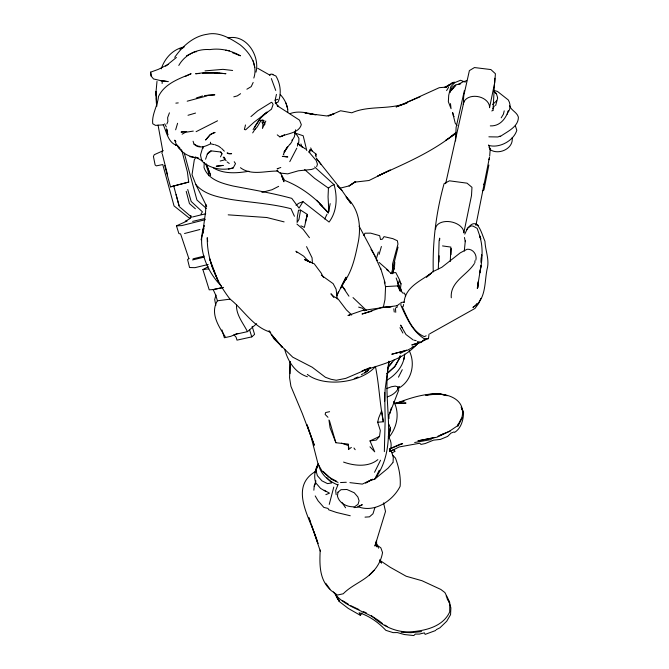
<?xml version="1.0" encoding="UTF-8"?>
<svg xmlns="http://www.w3.org/2000/svg" width="669" height="669" viewBox="0 0 669 669"><rect width="100%" height="100%" fill="white"/><g stroke="black" fill="none" stroke-linecap="round" stroke-linejoin="round"><path stroke-width="1" d="M174.693 57.367C182.378 46.245 193.475 36.143 207.306 34.253C219.131 31.535 230.554 38.568 240.079 44.781C249.897 52.625 258.134 65.085 253.827 78.039M292.019 139.972L292.01 141.427L290.338 144.027M287.812 112.258C287.938 105.635 284.718 99.238 280.219 94.496M236.55 304.445C235.772 314.631 243.148 323.01 247.463 331.648L256.645 323.671M388.948 418.593L389.024 414.379M433.261 271.94C432.45 241.977 436.071 212.55 444.091 183.666L449.443 180.814L467.021 183.164L471.971 187.328L471.503 195.532L463.818 232.912A14.317 9.082 11.8 0 0 463.684 231.29M464.294 251.084L465.298 240.873M438.337 268.813L439.098 240.84L439.684 238.164L439.625 240.238M439.023 262.022L439.199 255.801M384.683 392.41L385.168 419.614L384.349 451.65M393.096 462.22L393.272 457.362L391.75 452.311L389.667 448.598M204.221 162.567L204.028 167.635C208.302 179.802 221.849 183.323 233.038 186.015C252.69 189.787 272.467 193.098 291.793 198.375L299.06 208.118L302.99 201.637L329.081 222.058C337.101 211.304 337.544 197.213 334.082 184.677L314.589 166.924M384.7 401.124L385.127 389.475L388.898 361.176M450.287 261.479L450.856 247.087L442.527 245.916M451.006 254.697L451.257 248.525M455.572 140.916L456.107 127.436L464.403 90.424M205.901 204.538L205.592 211.797L202.607 233.749M334.082 184.677L331.506 185.756L328.429 188.14L328.053 196.803L328.847 211.521M389.626 449.601L389.534 451.625C392.084 446.817 391.557 440.938 388.313 436.598M478.042 287.595L478.318 281.574L477.315 288.414L480.961 265.693L479.865 272.843C482.207 260.877 483.545 247.379 479.539 235.63L480.819 238.967L477.181 228.363L473.1 226.097L470.984 225.913L467.656 228.045L464.771 234.117M481.329 260.492L481.588 254.847L481.187 262.39L481.588 254.847L481.362 258.786M392.444 272.785L395.822 272.592L399.477 279.701L401.007 283.873L400.221 290.605M474.839 262.817L474.957 260.743M394.794 262.089L394.534 266.321L392.762 273.345M162.115 83.5L162.291 80.79M489.691 156.195L490.21 148.961M493.028 109.699L494.834 78.231M313.861 490.21L314.204 486.12L315.919 480.86M475.868 260.09C477.24 254.738 472.891 248.642 467.096 249.261L460.247 252.857L441.808 267.307L432.826 271.706L426.462 277.158L431.497 273.011C420.667 280.963 405.038 287.076 404.076 302.672M156.989 81.392L155.944 92.69L156.872 106.179M451.274 297.789C449.894 281.716 467.054 275.21 474.354 263.603M161.957 153.636L162.525 149.58L158.06 125.103M276.439 94.396L275.11 100.283L276.038 103.804L275.82 103.143L278.655 106.647L277.091 105.618L299.486 120.136L301.318 124.626C298.951 133.34 286.85 133.465 279.859 136.877L277.25 134.862M425.275 339.534L422.524 340.672L428.478 338.598L429.021 334.191M369.99 446.817L374.715 451.818L369.99 440.921L376.271 440.085L379.499 436.439L380.327 430.56L377.659 422.248L378.696 417.916L381.639 410.774L383.345 421.779L377.659 422.248M387 373.754L394.493 366.813L399.769 357.815L400.062 355.749M389.199 361.528C380.795 400.238 400.422 444.734 374.749 479.138L369.99 480.651M309.764 152.356L310.24 149.488L315.985 154.054L316.136 157.156M403.867 359.512L404.778 354.085M297.387 146.126L297.738 144.086M202.648 233.724L204.104 225.528C196.887 246.878 206.119 270.694 221.414 286.165M318.277 463.717C314.932 469.513 313.535 476.479 315.827 482.918L320.526 488.362L325.928 491.564M388.597 437.651L390.362 427.943L388.597 437.651L390.362 427.943L388.848 424.188M351.35 447.402L348.49 449.576L348.95 447.126M328.37 213.026L330.185 203.635M404.277 357.037C402.805 366.754 395.563 374.991 387.318 379.95M298.675 143.133L298.951 138.424L297.153 135.33L294.519 132.746M488.88 165.009L483.93 189.937L482.374 190.74M475.893 225.386L489.415 157.591A12.201 8.354 11.1 0 1 488.847 159.699M300.598 210.108L298.934 219.44L297.111 222.443L297.312 216.915L298.525 210.233L300.598 210.108L307.397 214.44L304.37 227.418L300.925 225.838M403.323 305.875L403.608 304.487M398.047 247.087L391.582 273.061M383.295 307.355L384.976 299.578L385.57 286.6L397.603 285.897L402.788 293.097L404.444 293.122L405.673 296.099M306.929 216.572L307.397 214.44L305.29 222.367M495.645 105.585L497.636 98.084M445.654 183.666L463.993 101.345M265.819 121.064L262.44 128.465L262.95 124.35L262.031 122.293M393.129 271.982L394.041 268.135L392.644 273.746M256.001 72.152C260.099 55.937 246.409 33.718 227.845 37.966M504.225 110.845L503.406 114.198L501.198 117.836M329.24 504.401L333.772 487.091M201.068 239.786L203.945 228.472M245.49 124.952L244.394 129.477L245.648 129.803L254.387 121.925L271.489 109.181L273.103 104.439L272.291 102.926L271.472 102.273L257.766 110.778L250.959 116.598M215.962 295.046L214.69 299.528L215.794 305.399M379.114 254.354L381.397 246.485M324.699 219.022L327.074 214.105M376.312 258.936L378.336 252.021M391.348 407.939L389.575 413.91L398.833 389.868M507.261 114.198L508.348 110.485M175.646 129.811L177.594 123.288M374.958 507.503L372.976 513.767L369.455 516.844L365.023 517.137M346.433 277.326L345.547 280.018C352.931 268.629 355.64 254.697 358.367 241.484C361.31 225.344 358.81 208.385 346.124 196.995L350.815 203.259L341.892 190.431L316.37 158.369L321.254 164.666M316.663 166.631L317.457 164.248L316.228 160.51L308.886 151.93M205.584 159.205L207.34 154.054L210.727 151.261M315.358 155.86L315.985 154.054M317.357 466.285L315.074 472.715L318.193 464.545L311.035 436.614L307.029 424.773L314.33 445.219L302.296 413.492L290.931 386.364L289.568 377.659L290.137 361.586L290.02 373.653M450.078 92.598L451.985 87.346L455.564 84.846L460.74 83.868M440.796 434.975L449.351 431.304L457.655 425.685L458.357 423.795M169.441 112.827L167.635 117.602L167.869 121.541L166.857 124.016M203.025 148.384L203.025 146.427L200.491 155.007L201.72 160.869C209.748 168.764 222.518 170.879 233.172 167.936L235.521 163.654L234.234 161.722M480.944 298.341L478.569 303.617L474.982 308.434L429.849 333.739M363.886 235.53L364.94 233.222L370.643 233.138L379.683 235.689L380.51 239.519L382.417 239.151L383.998 236.634L392.845 238.649L397.394 240.765L397.963 244.11L392.511 264.171L392.795 268.603M296.793 148.2L289.786 161.655M161.212 68.874C164.783 58.178 172.945 49.096 184.31 46.947M253.166 82.471L251.209 86.635L246.869 89.203M314.204 486.12L315.342 483.762M338.163 484.247L335.654 490.519L336.181 494.784M220.502 156.864L221.983 153.845L220.778 152.014L210.81 150.826M508.532 111.69C510.815 108.177 510.43 103.469 508.298 99.965L497.452 91.419L493.739 90.415M264.539 124.668L264.907 123.932L264.071 124.919M374.556 472.281L380.536 460.222M379.273 470.207L374.749 479.138L388.171 468.083L392.879 462.58M336.733 295.238L338.539 291.676M398.456 377.165L402.27 369.698M457.655 425.685L461.97 417.255C466.945 396.265 440.679 391.031 425.76 395.304L439.299 393.732L447.201 395.647M457.939 426.245L462.187 417.958M387.292 396.859C392.578 395.337 397.219 391.725 399.268 386.531L397.453 388.58M336.733 295.924L346.015 277.175L340.713 288.088L346.5 278.011L342.235 284.618M492.852 108.746L494.366 105.911M399.769 357.815L400.681 356.125L395.228 366.119L387.05 373.586M308.886 151.963L310.24 149.488M507.988 111.807C505.078 119.659 499.275 126.357 490.293 125.881M253.125 129.61L256.185 124.309M222.618 287.637L213.185 289.552L215.844 295.43L217.4 300.791C209.941 313.134 218.454 326.079 225.21 336.607M292.303 140.273L294.377 136.76L295.623 129.811M466.569 229.927C477.265 213.879 481.212 232.837 484.958 241.275C485.293 250.632 489.775 259.94 487.065 269.222C484.339 282.326 486.371 299.779 472.899 307.414L475.684 305.273L476.637 303.709M195.825 157.282L194.303 159.849L192.02 174.743L195.883 184.611L206.704 206.395M446.591 90.616L448.573 87.355M335.704 594.708L336.34 596.631L339.509 601.071L336.49 596.748L339.233 601.481L348.281 608.422L360.44 615.371L362.038 612.829M388.94 437.25C397.135 427.516 400.012 412.84 393.656 401.509M200.976 214.113L202.414 211.839L191.192 201.486L187.721 189.519M261.027 117.1L256.762 123.481M165.971 130.422L166.798 129.192M254.437 127.436L260.893 117.853L267.031 112.074L262.307 115.712M418.234 342.679C404.553 359.638 381.731 364.304 362.029 370.977L369.74 367.741M255.658 128.222L252.673 132.897M289.836 144.203L284.007 152.164L287.511 146.754L283.305 154.405L283.991 154.957M232.712 52.826L240.405 55.795C231.139 50.459 220.394 47.984 209.84 49.606C197.33 48.611 184.995 54.457 178.782 65.453M207.239 154.079L208.385 152.616L211.036 151.077M388.154 367.599L394.534 359.496M255.115 129.234L257.155 127.018L260.977 120.537L262.382 119.868L264.104 120.612M496.699 100.793L492.56 104.464M451.592 90.081L455.815 85.532M389.651 364.931L391.683 362.807M450.68 90.741L453.682 87.647M269.716 75.179L271.012 73.975L275.896 75.982C280.378 83.332 281.942 94.212 277.928 102.248L275.135 102.867M233.916 334.717L236.082 337.209L236.993 340.145L251.761 336.883L254.588 334.366L252.138 326.38M377.851 459.645C368.402 467.372 354.394 465.959 343.565 462.078M418.735 342.863L414.655 346.383L407.638 350.146L391.766 354.244L405.723 350.514M237.788 333.446L230.772 336.331L224.366 337.753L221.983 329.901M455.848 132.872C432.768 151.93 404.753 163.621 377.759 175.972L390.286 170.035L369.004 180.505L354.879 182.135L349.176 185.89L339.802 188.248M165.661 66.181L176.415 57.459M396.926 305.858L399.661 303.743M448.665 138.174L445.495 140.582L455.664 133.792M450.245 136.969L455.781 132.746M282.385 136.142L284.4 134.728M454.201 82.036L448.506 85.933M240.581 93.693L237.303 95.901L233.799 96.829M397.67 388.706C411.385 381.924 415.934 364.095 409.219 350.74M422.089 341.416L420.165 342.695L411.786 344.961L418.326 342.771M295.957 205.174L299.11 203.108L302.99 201.637M425.367 339.651L421.253 342.168L417.356 341.65M315.743 471.336C287.152 487.86 312.39 521.452 317.976 543.537L308.994 517.906M179.016 205.5L173.714 185.982L188.767 182.068L170.511 186.852L164.683 165.419M182.152 134.201L185.313 132.345L193.291 131.091M211.939 133.624L210.292 134.586L205.676 139.913L210.292 134.586L215.084 132.429L212.767 133.139M223.58 287.386L213.219 289.577L209.213 289.828L202.891 269.582L208.201 266.697M189.076 258.635L187.571 259.513L189.553 267.508L194.972 267.667L208.176 264.481M365.542 483.152L371.027 479.966L362.339 484.105L349.895 482.642M395.755 307.899L397.478 306.904M208.385 152.616L209.949 151.712M458.474 84.311L462.839 81.911L466.703 80.69M366.311 482.658L372.767 479.146M500.086 136.643C506.951 131.642 518.508 127.068 518.383 117.125C516.995 112.074 510.974 110.452 509.46 105.451M188.825 258.485L180.58 233.899L178.891 233.59L176.457 225.846L187.069 221.021L185.246 221.339L190.581 218.245M390.554 451.182L393.982 449.351L394.827 451.433L392.067 452.846M400.129 353.466L406.509 350.104M412.012 347.203L413.802 346.258M217.55 120.796L196.101 131.676M278.655 186.35L272.007 189.745L261.897 192.371M406.61 102.499L439.282 87.681L446.198 87.112L444.459 87.455L449.994 84.386L446.181 87.238L452.286 82.63L454.176 82.805M390.838 451.157L399.067 446.984L419.772 443.229L420.993 444.408L425.183 443.547L433.562 440.135L440.336 439.433L447.653 436.397L450.948 433.119L454.017 431.94L454.611 432.408C461.25 428.185 463.4 419.956 463.558 412.539L461.786 409.11M168.187 64.433L158.336 69.367L150.617 72.152L151.169 76.082L153.527 78.95L161.104 80.723M436.155 629.688L439.884 627.831L446.708 621.258L450.555 614.694L450.889 607.904L448.983 601.005L447.118 598.63L449.785 602.836L446.131 595.895M186.517 55.803L194.696 51.822L196.686 51.664M426.17 335.788L424.397 336.641C412.355 331.866 407.371 317.708 402.27 306.845L403.181 306.569M185.121 76.575L191.125 73.699C178.974 78.741 164.432 83.759 158.478 96.553C157.667 105.903 151.646 114.307 152.733 123.748L155.526 125.379L163.495 124.835M491.782 110.962L493.321 110.226M369.99 440.921L379.499 436.439M450.421 430.92L437.041 437.183L418.953 440.645M389.902 448.874L402.629 443.647L400.271 444.116L390.847 448.322M328.195 116.18L340.563 110.761L351.81 112.802C369.347 105 389.893 110.326 407.58 102.524M437.919 436.205L444.517 433.37M365.374 369.982L345.789 378.361L336.273 380.26L331.03 379.298L325.427 377.291L312.18 367.206L292.746 357.171L273.838 338.706L269.055 330.586M354.252 378.57L358.007 376.973M329.817 115.536L334.207 113.671L326.781 115.971L308.927 113.68M419.956 96.88L396.107 106.94L406.76 103.118M376.396 260.634L377.717 260.082M179.744 49.113L182.144 48.126M163.328 150.634L154.255 154.706L153.427 156.496L155.124 164.959L156.32 165.87L162.768 164.557L174.032 205.901L189.168 217.994L191.685 217.149M500.253 136.016L497.912 136.969L488.88 136.819M325.845 494.642L329.491 493.162L324.239 490.252M181.675 48.344L183.49 47.608M435.762 630.474L425.158 634.379L424.397 632.874L419.329 634.087L415.324 634.061L413.793 635.55L404.344 634.53L397.336 632.565L393.113 632.623L385.871 630.349C378.537 622.563 369.422 615.932 359.102 612.729L360.44 615.371M279.859 136.877L282.795 135.698M275.11 100.283L277.752 99.28M214.005 144.613L210.576 143.776C205.283 146.544 198.986 149.162 194.035 144.144L193.082 141.234M386.874 388.463L391.415 386.749L395.245 386.122L397.762 386.766L397.821 389.325M280.804 167.484L277.117 168.797L277.861 168.889M314.238 168.513L311.419 169.483L298.349 170.804L287.729 173.873L279.709 172.987L276.941 170.578L277.944 171.088C265.585 170.72 251.285 175.955 240.439 167.702M196.31 98L202.523 95.943M188.006 115.277L195.549 113.069M371.864 311.236L362.004 314.037L382.76 307.096L391.758 306.695M187.195 101.195L207.014 95.901M220.16 161.037L224.015 160.008M205.726 213.754L192.58 216.957M184.552 233.506L199.914 229.5M205.383 219.658L181.784 225.595L176.457 225.846M228.388 169.123L233.172 167.936M204.697 218.571L192.613 221.389M193.048 258.819L204.279 256.085M192.547 259.94L203.794 257.205M170.511 186.852L174.166 185.915L173.714 185.982M230.036 299.152L217.4 300.791M394.693 403.323L404.076 401.174L395.647 403.558C409.57 398.122 424.179 393.414 439.299 393.732L438.638 393.782L447.235 395.672M208.787 268.854L202.891 269.582M234.911 334.441L247.463 331.648M289.97 113.638C298.499 110.418 307.389 112.936 315.868 114.892M329.6 411.686L325.619 412.547L325.142 414.429L327.961 417.297M435.093 437.426L417.824 440.871M387.752 307.431L390.755 306.879M414.671 442.502L431.262 439.558M382.492 307.648L362.155 310.567L347.964 315.475L349.845 315.199M384.458 307.33L397.386 305.716M404.143 302.037L400.965 302.497L400.84 305.148C406.401 317.507 412.179 331.063 424.046 338.606L428.478 338.598M248.885 171.264C237.169 173.187 223.948 174.291 213.378 167.911M185.012 131.584L181.056 132.094L186.684 131.509M353.943 507.629L357.572 507.253L362.322 504.694L357.84 506.584C374.205 513.349 392.954 500.755 400.137 486.304C400.89 476.621 398.849 467.104 395.454 458.089L392.703 455.204M175.863 103.135L178.238 102.901M421.562 631.636L410.942 632.682L401.166 632.297M205.023 70.889L222.953 69.35L232.611 70.479M346.308 482.274L340.521 482.55M207.716 95.341L214.841 94.806L204.446 95.567M199.655 73.456L195.632 73.749L203.669 72.729L217.157 72.896L202.481 73.255M394.844 403.65L406.041 403.064L394.877 403.307M260.358 120.462L263.946 121.474M229.291 153.519L231.616 153.686L229.007 153.845L227.084 152.958L228.555 153.335M328.947 419.981L330.085 427.859L335.88 442.736L348.39 444.116L347.738 445.295L341.499 443.162M225.512 50.317L229.517 50.677L226.047 50.359M228.196 214.841L266.839 217.525L284.116 221.891M202.598 160.384L201.026 160.217L195.515 156.972M390.796 273.546L391.465 273.621L386.69 269.607M488.512 145.332C499.275 148.635 513.683 140.749 516.811 130.296L515.431 126.023M308.819 113.655L314.614 114.65M189.912 156.68L194.922 157.55M349.787 314.388L351.618 314.731M198.25 146.11L199.906 146.436M198.676 158.051C190.18 157.198 181.901 153.903 177.795 145.951L179.794 147.841M414.22 340.212L416.143 340.646M350.247 515.757L336.515 512.471L328.797 509.845L328.019 508.415L323.829 507.403L318.093 500.855L315.208 495.93M270.728 332.217C253.141 327.25 243.7 309.697 229.91 298.993C216.455 281.565 206.989 260.015 207.256 237.679L207.674 241.568M177.553 145.541C168.262 143.576 166.673 132.061 163.228 124.752M358.634 307.113L362.464 308.242L364.814 310.834M294.753 132.964L303.182 135.757L306.787 150.575M465.323 82.111L460.531 80.272L454.644 82.672L450.764 86.811L448.723 95.274L448.347 101.696L451.057 108.704L450.48 103.611M214.925 144.705L218.587 146.168L220.879 147.874M363.535 611.65L366.336 612.871M350.84 605.713L358.969 609.559M226.172 160.476L224.951 159.883L223.948 157.106L225.06 158.787M330.645 478.853L338.021 482.416M307.422 376.764C295.121 372.834 287.854 361.227 284.693 349.302M488.671 145.022L490.402 149.789C498.974 155.359 513.792 148.476 512.145 137.705M194.035 144.144L197.43 145.942M336.549 481.237L329.031 477.231L322.048 471.009L318.235 464.495M269.975 75.196L257.69 68.263M272.584 74.192L273.019 74.426M478.385 225.461L476.311 224.291M297.63 143.534L305.541 149.07M342.361 600.494L348.298 604.149M382.359 623.475C367.582 610.646 345.02 608.489 333.455 591.973M384.809 625.03L387.251 626.585M337.661 484.908C329.014 481.212 320.886 474.856 318.82 465.147M328.429 188.14L314.639 178.364L304.654 169.592M321.321 275.176L333.162 283.673L336.106 289.209L337.276 299.035M494.383 92.13L496.406 93.593L497.594 97.607M227.075 161.881L229.258 163.453M376.179 544.499L380.862 547.878L382.534 552.544C381.104 561.5 376.195 569.26 369.313 575.081L373.988 570.306C365.734 580.567 352.304 584.447 343.23 593.779L337.402 595.042L330.862 590.367L325.761 583.284M181.7 150.107L178.623 147.849L176.006 143.643L174.718 140.155L175.905 141.644M413.25 339.994L405.966 334.525L400.572 325.117L402.546 328.111M379.055 262.39L388.38 270.485M322.257 205.985C311.729 194.988 298.884 185.99 284.685 180.396L280.236 172.761M371.529 615.681C382.367 626.134 396.75 633.108 412.112 631.712C426.387 630.507 443.229 626.234 449.693 611.943L449.785 604.157L447.611 597.902L444.893 592.55L440.796 589.431L422.022 580.734L406.192 576.252L390.102 567.22L379.758 560.288L381.506 563.097L379.607 559.911M296.911 224.056L303.191 229.392L309.446 237.704M195.39 208.803L189.444 203.585L186.208 191.326M319.79 204.179L327.852 212.165M329.959 477.708L323.01 471.352L323.562 472.197M195.883 184.611C204.547 194.687 218.311 197.062 230.696 199.404C250.8 202.54 271.271 203.56 291.007 208.728L294.435 216.263M351.718 314.923L346.383 309.872L338.096 298.959L333.572 296.384L330.904 293.775L333.814 297.479M353.015 297.588L366.369 310.324M206.353 208.444L196.929 200.014L184.284 153.101M308.033 261.362L306.001 259.363L310.709 262.482L304.546 259.572L314.246 263.812L321.153 273.036L323.545 277.585M316.579 200.215L328.412 212.767M221.64 148.434L224.332 151.186M337.193 185.522L341.892 190.431L337.929 186.032M493.948 91.277L496.264 93.727L494.09 91.461M298.8 144.37L300.314 145.993L297.914 143.066M308.601 261.537L303.693 256.177L295.932 251.209L297.069 252.681M223.203 157.182L224.985 159.155M279.149 343.623L271.279 334.291L282.427 347.512L280.453 345.179M345.154 289.869L341.7 285.446L348.942 296.183M457.061 125.596L455.221 123.18L452.604 112.568L453.256 114.499M329.683 589.113C319.054 578.685 319.59 563.649 320.2 550.002M398.916 280.93L401.007 283.873M353.976 448.013L355.164 449.702M341.884 502.386L345.597 507.796M220.778 152.014L221.983 153.845M453.222 115.277L454.092 116.607M326.79 477.649L331.765 482.934L327.517 483.62L321.94 480.852L317.365 475.667L315.676 469.329M359.136 226.197L375.284 256.47M371.011 249.353L374.147 254.605L380.77 269.147M399.953 327.718L402.872 333.037M164.649 123.832L166.355 126.993M489.031 147.188L490.402 149.789M461.108 407.112L463.132 411.167M306.561 246.627L312.08 257.833L312.39 263.318M376.195 543.228L378.621 548.195M310.692 147.908L312.339 151.328M400.029 291.09L398.197 286.884L397.662 282.351L396.165 277.995M394.1 449.568L394.827 451.433M206.32 164.198L210.61 175.295L206.253 164.072M275.728 90.44L271.363 78.591M300.916 143.969L302.246 147.515M380.653 268.294L385.202 283.096M384.299 281.8L385.628 287.101M338.213 598.621L339.233 601.481M308.986 517.873L309.973 520.725M311.629 525.483L320.367 551.306M249.57 329.742L251.761 336.883M400.413 290.522L397.854 281.95L400.413 290.522L399.711 286.976M285.947 103.026L287.821 109.29M329.549 420.968L335.88 442.736M205.952 164.457L208.352 172.067L208.72 175.721M167.559 174.818L162.408 154.405M176.089 194.587L179.25 206.57L191.033 216.631L190.866 215.477M464.428 237.512L465.323 241.685M253.217 60.77L254.789 67.494M383.571 502.862L385.503 511.476L374.933 546.096L376.53 540.41L376.731 546.824L376.354 545.051M166.564 128.908L167.819 135.063L167.15 129.953M401.275 291.366L400.756 288.757L401.333 291.726M181.868 150.684L187.404 171.925L188.7 182.11M383.345 421.779C379.741 403.758 379.189 385.277 375.585 367.239M150.617 72.152L151.169 76.082M393.815 308.785L394.25 312.055M210.451 142.196L210.576 143.776M395.479 308.618L395.755 312.314M156.203 95.475L156.086 91.486L156.454 103.461L156.303 98.468M348.407 445.027L348.49 449.576M370.643 367.406A29.587 21.525 -20.1 0 1 363.969 373.151M363.116 373.703A29.587 21.525 -20.1 0 1 361.36 374.74M375.61 366.353A39.856 22.805 -7.9 0 1 307.314 374.372M435.561 228.982A14.317 9.082 11.8 0 1 448.18 221.531A14.317 9.082 11.8 0 1 463.458 230.471M484.431 182.578A12.385 8.279 11.2 0 1 483.863 184.669M463.692 96.06L463.316 104.389A13.263 9.491 11.4 0 1 476.98 96.445A13.263 9.491 11.4 0 1 489.557 107.709L494.801 82.195L495.411 73.724L490.862 69.559L474.463 67.552L469.387 70.613L463.692 96.06M337.954 492.233L337.444 496.164C339.4 503.581 347.42 507.303 354.629 506.768L358.082 504.25L359.077 500.763L357.865 496.975L354.261 492.777L346.91 489.491L341.014 489.683L337.954 492.233M368.402 370.057L364.94 372.876L368.402 370.057M262.892 122.904L264.054 122.327L262.892 122.904M355.649 181.508L349.176 185.89L355.649 181.508M223.103 165.427L216.33 166.238L223.103 165.427M284.476 156.487L282.31 156.387L287.795 156.939L284.476 156.487M219.173 73.105L214.849 72.854L225.963 73.707L219.173 73.105M164.883 81.175L160.844 80.69L168.195 81.601L164.883 81.175M306.887 113.329L304.955 112.994L306.937 113.337M177.31 145.424L175.562 144.997L177.302 145.457M281.967 176.499L281.532 175.512L283.94 181.784L281.967 176.499M218.303 281.507L212.215 266.981L209.531 258.535L218.303 281.507"/></g></svg>
